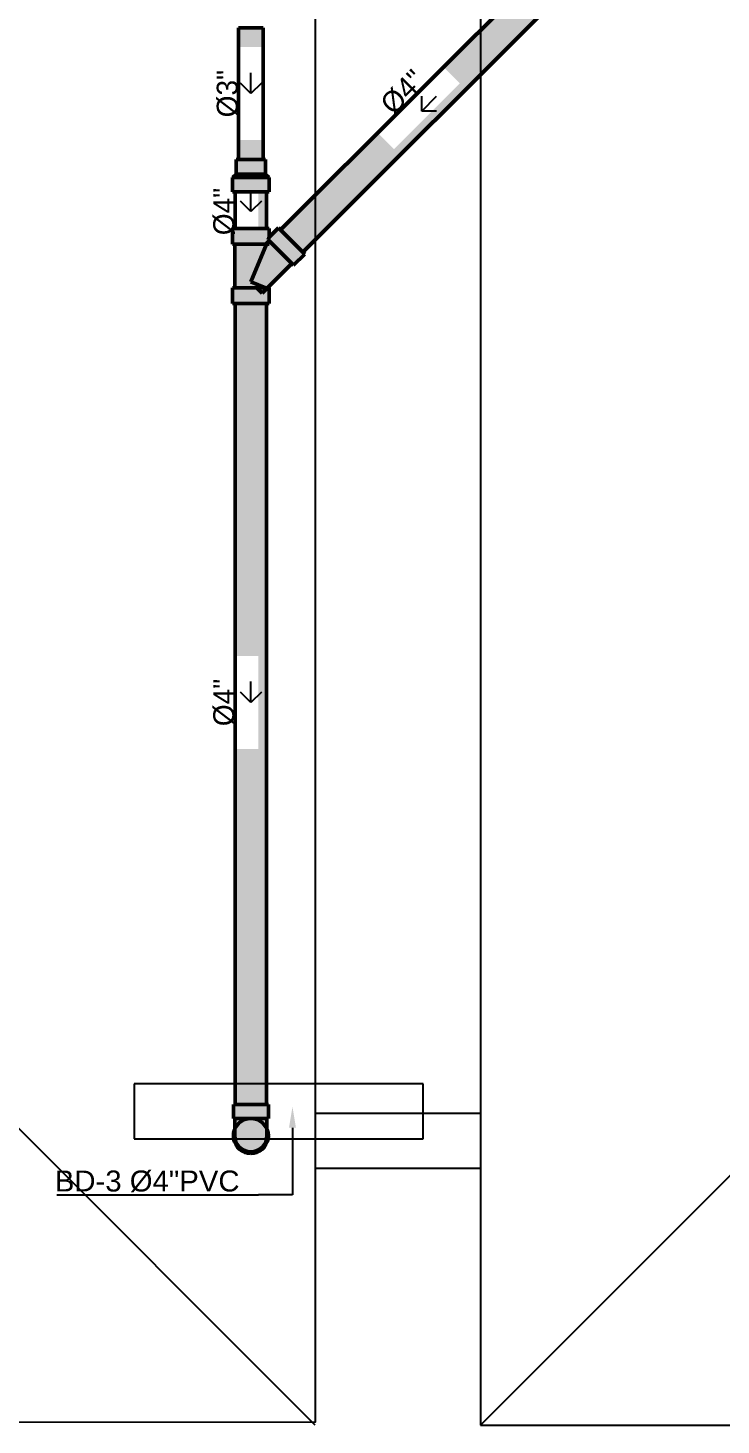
# Model space of a CAD drawing. Header units: metres. Extents: x -232 to 581, y 30 to 789.
# Drawn here: x 347.35 to 349.86, y 380.52 to 385.59 of the extents above; entities that cross this region are included whole.
import ezdxf

# ---------------------------------------------------------------- set-up
doc = ezdxf.new("R2010")
doc.units = ezdxf.units.M
for name, color, linetype in [('_electricos-Leyenda', 7, 'Continuous'), ('A-TEXT', 252, 'Continuous'), ('M-SY-PIPE-STANDARD-Sistema Agua Caliente', 10, 'Continuous')]:
    doc.layers.add(name, color=color, linetype=linetype)
doc.layers.add('G-Risr-Std-Nplt', color=7, linetype='Continuous', lineweight=18, plot=False)
doc.layers.add('M-SY-PIPE-STANDARD-Drenaje Sanitario', color=7, linetype='Continuous', true_color=0x726558)
doc.styles.add('DS-CAST-01', font='GOTHIC.TTF', dxfattribs={"height": 3})
doc.styles.add('Schedule-Header', font='arial.ttf')

# ---------------------------------------------------------------- blocks, each defined once
blk = doc.blocks.new('TECHO ARQ 20.03')
at = {"layer": '_electricos-Leyenda', "color": 30, "true_color": 0xf8991e}
for p, q in [((225.8805, 109.715), (225.8805, 101.9149)), ((225.2805, 101.9149), (221.1805, 106.0149)), ((225.8805, 101.9149), (229.7805, 105.815)), ((225.2805, 103.0473), (225.8805, 103.0473)), ((225.2805, 102.8473), (225.8805, 102.8473)), ((225.8805, 101.9149), (251.3305, 101.9149))]:
    blk.add_line(p, q, dxfattribs=at)
blk.add_lwpolyline([(223.8805, 110.1149), (225.2805, 110.1149), (225.2805, 101.9259), (215.4805, 101.9149), (215.4805, 110.1149), (217.5805, 110.1149)], dxfattribs=at)
blk = doc.blocks.new('_Open90')
at = {"color": 0, "linetype": 'ByBlock', "lineweight": -2}
for p, q in [((0, 0), (-1, 0)), ((-0.5, 0.5), (0, 0)), ((0, 0), (-0.5, -0.5))]:
    blk.add_line(p, q, dxfattribs=at)
blk = doc.blocks.new('Aecb_Duct_Rnd_2Line_Open')
at = {"layer": 'G-Risr-Std-Nplt', "color": 0, "linetype": 'ByBlock', "lineweight": -2}
blk.add_circle((0, 0), 1, dxfattribs=at)
blk = doc.blocks.new('DR 20.03.26 LN09')
at = {"layer": 'M-SY-PIPE-STANDARD-Drenaje Sanitario', "linetype": 'Continuous', "lineweight": 50}
for points in [[(-9425.61, -2898.49), (-9424.02, -2900.09), (-9422.43, -2901.68), (-9384.93, -2864.18), (-9386.52, -2862.59), (-9388.11, -2861), (-9402.32, -2875.2), (-9399.98, -2877.54), (-9409.39, -2886.94), (-9411.72, -2884.61)], [(-9431.6, -2888.44), (-9429.85, -2888.44), (-9428.1, -2888.44), (-9428.1, -2869.61), (-9429.85, -2869.61), (-9431.6, -2869.61), (-9431.6, -2872.36), (-9428.3, -2872.36), (-9428.3, -2885.66), (-9431.6, -2885.66)], [(-9432.48, -2890.99), (-9432.48, -2893.07), (-9427.23, -2893.07), (-9427.23, -2890.99), (-9427.77, -2890.52), (-9427.77, -2888.44), (-9431.93, -2888.44), (-9431.93, -2890.52)], [(-9427.6, -2898.29), (-9427.6, -2893.07), (-9428.8, -2893.07), (-9428.8, -2898.29)], [(-9432.49, -2906.79), (-9432.49, -2909.04), (-9427.21, -2909.04), (-9427.21, -2906.79), (-9427.5, -2906.79), (-9424, -2903.29), (-9423.74, -2903.54), (-9422.15, -2901.95), (-9425.88, -2898.22), (-9427.21, -2899.54), (-9427.21, -2898.29), (-9432.49, -2898.29), (-9432.49, -2900.54), (-9432.13, -2900.54), (-9432.13, -2906.79)], [(-9432.1, -3023.58), (-9429.85, -3023.58), (-9427.6, -3023.58), (-9427.6, -2909.04), (-9429.85, -2909.04), (-9432.1, -2909.04), (-9432.1, -2959.44), (-9428.8, -2959.44), (-9428.8, -2972.74), (-9432.1, -2972.74)], [(-9432.35, -3023.58), (-9432.35, -3025.58), (-9432.13, -3025.58), (-9432.13, -3027.06), (-9432.27, -3027.45), (-9432.34, -3027.86), (-9432.34, -3028.27), (-9432.28, -3028.68), (-9432.15, -3029.08), (-9431.95, -3029.44), (-9431.7, -3029.77), (-9431.39, -3030.05), (-9431.05, -3030.28), (-9430.67, -3030.45), (-9430.26, -3030.55), (-9429.85, -3030.58), (-9429.44, -3030.55), (-9429.04, -3030.45), (-9428.66, -3030.28), (-9428.31, -3030.05), (-9428.01, -3029.77), (-9427.75, -3029.44), (-9427.56, -3029.08), (-9427.42, -3028.68), (-9427.36, -3028.27), (-9427.36, -3027.86), (-9427.43, -3027.45), (-9427.57, -3027.06), (-9427.57, -3025.58), (-9427.35, -3025.58), (-9427.35, -3023.58)]]:
    blk.add_hatch(color=251, dxfattribs=at).paths.add_polyline_path(points, flags=0)
at = {"layer": 'A-TEXT', "linetype": 'ByBlock', "lineweight": -2}
for p, q in [((-9423.9, -3026.91, -17.7), (-9423.9, -3036.52, -17.7)), ((-9457.56, -3036.52, -17.7), (-9428.75, -3036.52, -17.7)), ((-9423.9, -3036.52, -17.7), (-9428.75, -3036.52, -17.7))]:
    blk.add_line(p, q, dxfattribs=at)
at = {"layer": 'A-TEXT'}
blk.add_solid([(-9424.4, -3026.91, -17.7), (-9423.9, -3023.91, -17.7), (-9423.4, -3026.91, -17.7)], dxfattribs=at)
at = {"layer": 'M-SY-PIPE-STANDARD-Drenaje Sanitario', "color": 251, "linetype": 'Continuous', "lineweight": 50}
for points in [[(-9388.11, -2861), (-9425.61, -2898.49)], [(-9422.43, -2901.68), (-9384.93, -2864.18)], [(-9428.1, -2869.61), (-9431.6, -2869.61)], [(-9431.6, -2869.61), (-9431.6, -2888.44)], [(-9428.1, -2888.44), (-9428.1, -2869.61)], [(-9427.77, -2888.44), (-9431.93, -2888.44)], [(-9431.93, -2890.52), (-9431.93, -2888.44)], [(-9431.6, -2888.44), (-9428.1, -2888.44)], [(-9427.77, -2890.52), (-9427.77, -2888.44)], [(-9432.48, -2890.99), (-9431.93, -2890.52)], [(-9427.23, -2890.99), (-9432.48, -2890.99)], [(-9427.23, -2890.99), (-9432.48, -2890.99)], [(-9432.48, -2893.07), (-9432.48, -2890.99)], [(-9431.93, -2890.52), (-9427.77, -2890.52)], [(-9431.93, -2890.52), (-9427.77, -2890.52)], [(-9427.77, -2890.52), (-9427.23, -2890.99)], [(-9427.23, -2893.07), (-9427.23, -2890.99)], [(-9432.48, -2893.07), (-9427.23, -2893.07)], [(-9432.1, -2893.07), (-9432.1, -2898.29)], [(-9427.6, -2893.07), (-9432.1, -2893.07)], [(-9427.6, -2898.29), (-9427.6, -2893.07)], [(-9427.21, -2898.29), (-9432.49, -2898.29)], [(-9432.49, -2900.54), (-9432.49, -2898.29)], [(-9432.1, -2898.29), (-9427.6, -2898.29)], [(-9427.21, -2899.54), (-9425.88, -2898.22)], [(-9427.21, -2899.54), (-9427.21, -2898.29)], [(-9422.15, -2901.95), (-9425.88, -2898.22)], [(-9425.61, -2898.49), (-9422.43, -2901.68)], [(-9432.49, -2900.54), (-9427.21, -2900.54)], [(-9432.13, -2900.54), (-9432.13, -2906.79)], [(-9432.13, -2900.54), (-9427.7, -2900.54)], [(-9429.85, -2905.92), (-9427.62, -2900.54)], [(-9427.7, -2900.54), (-9427.22, -2900.06)], [(-9427.62, -2900.54), (-9427.7, -2900.54), (-9427.7, -2900.54)], [(-9427.62, -2900.54), (-9427.7, -2900.54)], [(-9427.21, -2899.54), (-9427.37, -2899.92)], [(-9427.37, -2899.92), (-9423.74, -2903.54)], [(-9427.22, -2900.06), (-9424, -2903.29)], [(-9427.21, -2900.54), (-9427.21, -2900.07)], [(-9424, -2903.29), (-9428.24, -2907.53)], [(-9423.74, -2903.54), (-9422.15, -2901.95)], [(-9427.21, -2906.79), (-9432.49, -2906.79)], [(-9432.49, -2909.04), (-9432.49, -2906.79)], [(-9432.13, -2906.79), (-9428.98, -2906.79)], [(-9427.74, -2906.79), (-9429.85, -2905.92)], [(-9428.98, -2906.79), (-9427.74, -2906.79)], [(-9428.24, -2907.53), (-9428.98, -2906.79)], [(-9427.21, -2909.04), (-9427.21, -2906.79)], [(-9432.49, -2909.04), (-9427.21, -2909.04)], [(-9432.1, -2909.04), (-9432.1, -3023.58)], [(-9427.6, -2909.04), (-9432.1, -2909.04)], [(-9427.6, -3023.58), (-9427.6, -2909.04)], [(-9427.35, -3023.58), (-9432.35, -3023.58)], [(-9432.35, -3023.58), (-9432.35, -3025.58)], [(-9432.1, -3023.58), (-9427.6, -3023.58)], [(-9427.35, -3023.58), (-9427.35, -3025.58)], [(-9429.85, -3025.58), (-9430.29, -3025.62), (-9430.71, -3025.73), (-9431.1, -3025.92), (-9431.46, -3026.17), (-9431.77, -3026.48), (-9432.02, -3026.83), (-9432.2, -3027.23), (-9432.31, -3027.65), (-9432.35, -3028.08), (-9432.31, -3028.52), (-9432.2, -3028.94), (-9432.02, -3029.33), (-9431.77, -3029.69), (-9431.46, -3030), (-9431.1, -3030.25), (-9430.71, -3030.43), (-9430.29, -3030.55), (-9429.85, -3030.58)], [(-9432.35, -3025.58), (-9427.35, -3025.58)], [(-9427.57, -3025.58), (-9432.13, -3025.58)], [(-9432.13, -3025.58), (-9432.13, -3028.08)], [(-9429.85, -3030.58), (-9429.42, -3030.55), (-9429, -3030.43), (-9428.6, -3030.25), (-9428.24, -3030), (-9427.94, -3029.69), (-9427.69, -3029.33), (-9427.5, -3028.94), (-9427.39, -3028.52), (-9427.35, -3028.08), (-9427.39, -3027.65), (-9427.5, -3027.23), (-9427.69, -3026.83), (-9427.94, -3026.48), (-9428.24, -3026.17), (-9428.6, -3025.92), (-9429, -3025.73), (-9429.42, -3025.62), (-9429.85, -3025.58)], [(-9427.57, -3028.08), (-9427.57, -3025.58)], [(-9427.57, -3028.08), (-9427.61, -3028.5), (-9427.72, -3028.91), (-9427.91, -3029.28), (-9428.17, -3029.62), (-9428.48, -3029.9), (-9428.83, -3030.13), (-9429.23, -3030.28), (-9429.64, -3030.35), (-9430.06, -3030.35), (-9430.48, -3030.28), (-9430.87, -3030.13), (-9431.23, -3029.9), (-9431.54, -3029.62), (-9431.79, -3029.28), (-9431.98, -3028.91), (-9432.09, -3028.5), (-9432.13, -3028.08)]]:
    blk.add_lwpolyline(points, dxfattribs=at)
at = {"layer": 'M-SY-PIPE-STANDARD-Sistema Agua Caliente'}
for p, q in [((-9405.2, -3020.63), (-9446.54, -3020.63)), ((-9446.54, -3020.63), (-9446.54, -3028.5)), ((-9405.2, -3028.5), (-9405.2, -3020.63)), ((-9446.54, -3028.5), (-9405.2, -3028.5))]:
    blk.add_line(p, q, dxfattribs=at)
at = {"layer": 'M-SY-PIPE-STANDARD-Drenaje Sanitario', "color": 251, "linetype": 'Continuous', "lineweight": -3, "xscale": 3, "yscale": 3, "zscale": 3}
for p, rotation in [((-9429.85, -2879.01), 270), ((-9405.43, -2881.5), 225.0000000000048), ((-9429.85, -2895.87), 270), ((-9429.85, -2966.09), 270)]:
    blk.add_blockref('_Open90', p, dxfattribs=dict(at, rotation=rotation))
at = {"layer": 'M-SY-PIPE-STANDARD-Drenaje Sanitario', "color": 251, "linetype": 'Continuous', "lineweight": -3, "ltscale": 0.5, "xscale": 2.5, "yscale": 2.5, "zscale": 2.5}
blk.add_blockref('Aecb_Duct_Rnd_2Line_Open', (-9429.85, -3028.08), dxfattribs=at)
at = {"layer": 'A-TEXT', "style": 'Schedule-Header'}
blk.add_text('BD-3 Ø4"PVC', height=3, dxfattribs=at).set_placement((-9457.87, -3036.03, -17.7))
at = {"layer": 'M-SY-PIPE-STANDARD-Drenaje Sanitario', "color": 251, "linetype": 'Continuous', "lineweight": -3, "char_height": 3, "attachment_point": 5, "style": 'DS-CAST-01'}
for s, insert, rotation in [('%%C4"', (-9408.13, -2878.8), 45), ('%%C3"', (-9433.17, -2879.01), 90), ('%%C4"', (-9433.67, -2895.87), 90), ('%%C4"', (-9433.67, -2966.09), 90)]:
    blk.add_mtext(s, dxfattribs=dict(at, insert=insert, rotation=rotation))

msp = doc.modelspace()

# ---------------------------------------------------------------- block references
at = {"color": 1}
msp.add_blockref('TECHO ARQ 20.03', (123.1094, 278.6006), dxfattribs=at)
at = {"layer": 'M-SY-PIPE-STANDARD-Drenaje Sanitario', "xscale": 0.02539304808409144, "yscale": 0.02539304808409144, "zscale": 0.02539304808409144}
msp.add_blockref('DR 20.03.26 LN09', (587.6094, 458.4578), dxfattribs=at)

doc.saveas('drawing.dxf')
